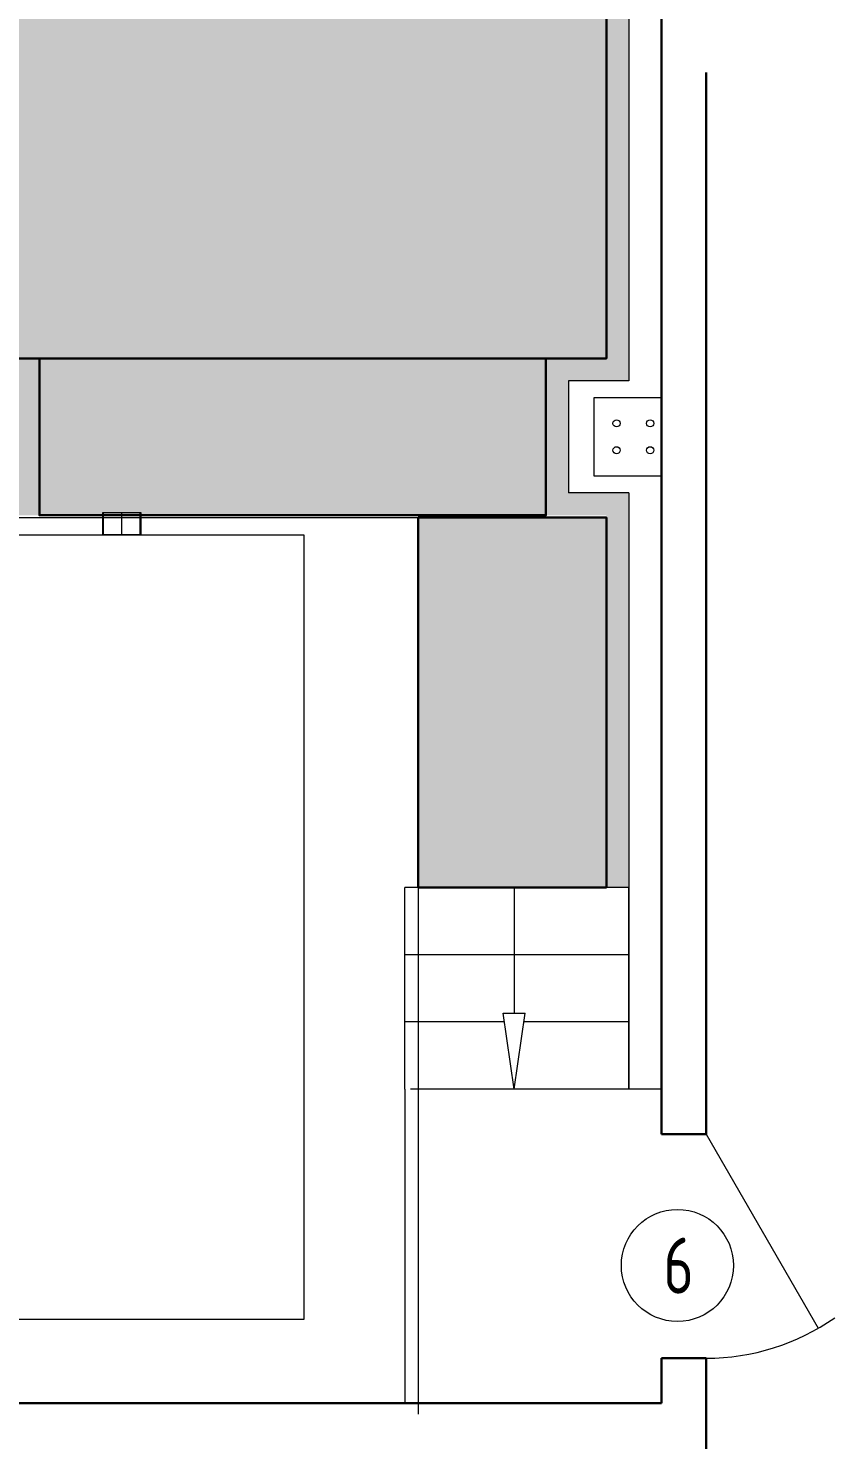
# Model space of a CAD drawing. Extents: x -965262 to 1142518, y -357520 to 71675.
# Drawn here: x -853766 to -850168, y -106463 to -100166 of the extents above; entities that cross this region are included whole.
import ezdxf

# ---------------------------------------------------------------- set-up
doc = ezdxf.new("R2010")
doc.units = 0
doc.header["$LTSCALE"] = 10
doc.layers.get('0').update_dxf_attribs({"linetype": 'CONTINUOUS', "lineweight": 30})
doc.layers.add('Оборудование', color=7, linetype='CONTINUOUS', lineweight=30)
doc.styles.get("Standard").update_dxf_attribs({"font": 'isocpeur.ttf', "height": 300})

msp = doc.modelspace()

# ---------------------------------------------------------------- hatches: boundary and pattern name
at = {"lineweight": 30, "true_color": 0xed450c}
h = msp.add_hatch(color=20, dxfattribs=at)
h.dxf.hatch_style = 1
h.paths.add_polyline_path([(-853716.2, -101638.9), (-854066.2, -101638.9), (-854066.2, -101738.9), (-853816.2, -101738.9), (-853816.2, -102238.9), (-853816.2, -102338.9), (-853716.2, -102338.9)], flags=17)
h.paths.add_polyline_path([(-853816.2, -102238.9), (-854066.2, -102238.9), (-854066.2, -102338.9), (-853816.2, -102338.9)], flags=16)
h.paths.add_polyline_path([(-854066.2, -90178.9), (-857076.2, -90178.9), (-857076.2, -92788.9), (-856976.2, -92788.9), (-856976.2, -90278.9), (-854066.2, -90278.9)])
h.paths.add_polyline_path([(-853716.2, -95638.9), (-854066.2, -95638.9), (-854066.2, -95738.9), (-853816.2, -95738.9), (-853816.2, -96238.9), (-854066.2, -96238.9), (-854066.2, -96338.9), (-853716.2, -96338.9)], flags=17)
h.paths.add_polyline_path([(-854066.2, -95638.9), (-854416.2, -95638.9), (-854416.2, -96338.9), (-854066.2, -96338.9), (-854066.2, -96238.9), (-854316.2, -96238.9), (-854316.2, -95738.9), (-854066.2, -95738.9)])
h.paths.add_polyline_path([(-851186.2, -102338.9), (-851186.2, -103998.9), (-851086.2, -103998.9), (-851086.2, -102238.9), (-851356.2, -102238.9), (-851356.2, -101738.9), (-851086.2, -101738.9), (-851086.2, -96238.9), (-851356.2, -96238.9), (-851356.2, -95738.9), (-851086.2, -95738.9), (-851086.2, -90178.9), (-854066.2, -90178.9), (-854066.2, -90278.9), (-851186.2, -90278.9), (-851186.2, -95638.9), (-851456.2, -95638.9), (-851456.2, -96338.9), (-851186.2, -96338.9), (-851186.2, -101638.9), (-851456.2, -101638.9), (-851456.2, -102338.9)])
h.paths.add_polyline_path([(-854192.1, -101638.9), (-854192.1, -101738.9), (-854066.2, -101738.9), (-854066.2, -101638.9)])
h.paths.add_polyline_path([(-854192.1, -102238.9), (-854192.1, -102338.9), (-854066.2, -102338.9), (-854066.2, -102238.9)])
at = {"lineweight": 30, "true_color": 0x1b8828}
h = msp.add_hatch(color=106, dxfattribs=at)
h.dxf.hatch_style = 1
h.paths.add_polyline_path([(-851186.2, -96338.9), (-854092.1, -96338.9), (-854092.1, -101638.9), (-851186.2, -101638.9)])
h.paths.add_polyline_path([(-851456.2, -101638.9), (-853716.2, -101638.9), (-853716.2, -102338.9), (-851456.2, -102338.9)])
h.paths.add_polyline_path([(-851186.2, -102348.9), (-852026.2, -102348.9), (-852026.2, -103998.9), (-851186.2, -103998.9)])
h.paths.add_polyline_path([(-854092.1, -99946.8), (-854416.2, -99946.8), (-856976.2, -99946.8), (-856976.2, -100169), (-854092.1, -100169)])
h.paths.add_polyline_path([(-854416.2, -96338.9), (-854416.2, -95803.6), (-854702.3, -95803.6), (-854702.3, -99946.8), (-854416.2, -99946.8)])
h.paths.add_polyline_path([(-854092.1, -96338.9), (-854416.2, -96338.9), (-854416.2, -99946.8), (-854092.1, -99946.8)])
h.paths.add_polyline_path([(-854416.2, -95638.9), (-856676.2, -95638.9), (-856676.2, -95803.6), (-854416.2, -95803.6)])
h.paths.add_polyline_path([(-851456.2, -95638.9), (-853716.2, -95638.9), (-853716.2, -96338.9), (-851456.2, -96338.9)])
h.paths.add_polyline_path([(-851359.8, -95044.8), (-853459.8, -95044.8), (-853459.8, -95638.9), (-851456.2, -95638.9), (-851359.8, -95638.9)])
h.paths.add_polyline_path([(-851186.2, -90278.9), (-851359.8, -90278.9), (-851359.8, -95638.9), (-851186.2, -95638.9)])

# ---------------------------------------------------------------- linework, layer by layer
at = {"color": 4, "extrusion": (0, 0, -1)}
for p, q in [((-850941.2, -105098.9), (-850941.2, -89753.9)), ((-850741.2, -100363.9), (-850741.2, -105098.9)), ((-850741.2, -105098.9), (-850941.2, -105098.9)), ((-850941.2, -106098.9), (-850741.2, -106098.9)), ((-850941.2, -106298.9), (-850941.2, -106098.9)), ((-850741.2, -106098.9), (-850741.2, -106698.9)), ((-857376.2, -106298.9), (-850941.2, -106298.9))]:
    msp.add_line(p, q, dxfattribs=at)
at = {"lineweight": 15}
for p, q in [((-851086.2, -96238.9), (-851086.2, -101738.9)), ((-851086.2, -101738.9), (-851356.2, -101738.9)), ((-851356.2, -101738.9, -904.3), (-851356.2, -102238.9, -861.5)), ((-851241.2, -102163.9, -1451.3), (-851241.2, -101813.9, -1451.3)), ((-851241.2, -101813.9, -1451.3), (-850941.2, -101813.9, -1451.3)), ((-850941.2, -102163.9, -1451.3), (-851241.2, -102163.9, -1451.3)), ((-851086.2, -102238.9), (-851356.2, -102238.9)), ((-851086.2, -102238.9), (-851086.2, -104898.9)), ((-851086.2, -103998.9), (-852086.2, -103998.9)), ((-851598.5, -103998.9), (-851598.5, -104559.6)), ((-851086.2, -104298.9), (-852086.2, -104298.9)), ((-851598.5, -104898.9), (-851647.5, -104559.6)), ((-851647.5, -104559.6), (-851549.5, -104559.6)), ((-851598.5, -104898.9), (-851549.5, -104559.6)), ((-851641.8, -104598.9), (-852086.2, -104598.9)), ((-851086.2, -104598.9), (-851555.2, -104598.9)), ((-852086.2, -104898.9), (-852086.2, -106298.9)), ((-850941.2, -104898.9), (-852061.2, -104898.9, 0)), ((-850741.2, -105098.9), (-850241.2, -105964.9))]:
    msp.add_line(p, q, dxfattribs=at)
at = {"lineweight": 0, "extrusion": (0, 0, -1)}
msp.add_line((-857026.2, -102348.9, -1451.3), (-852026.2, -102348.9, -1451.3), dxfattribs=at)
at = {"lineweight": 0}
msp.add_line((-852026.2, -102348.9, -1451.3), (-852026.2, -106348.9, -1451.3), dxfattribs=at)
at = {"color": 6, "lineweight": 30}
msp.add_line((-851186.2, -103898.9), (-851186.2, -103998.9), dxfattribs=at)
at = {"lineweight": 15, "ltscale": 100}
for p, q in [((-852086.2, -104898.9), (-852086.2, -103998.9)), ((-851086.2, -104898.9), (-851086.2, -103998.9))]:
    msp.add_line(p, q, dxfattribs=at)
at = {"color": 6, "lineweight": 30}
for points, elevation in [([(-854092.1, -96338.9), (-851186.2, -96338.9), (-851186.2, -101638.9), (-854092.1, -101638.9)], -2902.6), ([(-853716.2, -101638.9), (-851456.2, -101638.9), (-851456.2, -102338.9), (-853716.2, -102338.9)], -1451.3), ([(-852026.2, -102348.9), (-851186.2, -102348.9), (-851186.2, -103998.9), (-852026.2, -103998.9)], -1451.3)]:
    msp.add_lwpolyline(points, close=True, dxfattribs=dict(at, elevation=elevation))
at = {"lineweight": 15}
for centre, radius in [((-851141.2, -101928.9, -1451.3), 16), ((-850991.2, -101928.9, -1451.3), 16), ((-851141.2, -102048.9, -1451.3), 16), ((-850991.2, -102048.9, -1451.3), 16), ((-850869.8, -105685, -4711.1), 250)]:
    msp.add_circle(centre, radius, dxfattribs=at)
msp.add_arc((-850741.2, -105098.9), 1000, 270, 305, dxfattribs=at)
at = {"layer": 'Оборудование', "lineweight": 0}
for p, q in [((-853432.6, -102426.8, -2902.6), (-853432.6, -102326.8, -2902.6)), ((-853432.6, -102326.8, -2902.6), (-853264.3, -102326.8, -2902.6)), ((-853432.6, -102326.8, -2902.6), (-853264.3, -102326.8, -2902.6)), ((-853430, -102426.8, -2902.6), (-853430, -102326.8, -2902.6)), ((-853348.5, -102426.8, -2902.6), (-853348.5, -102326.8, -2902.6)), ((-853266.9, -102426.8, -2902.6), (-853266.9, -102326.8, -2902.6)), ((-853264.3, -102326.8, -2902.6), (-853264.3, -102426.8, -2902.6)), ((-854091.2, -102426.8, -2902.6), (-852536.2, -102426.8, -2902.6)), ((-853264.3, -102426.8, -2902.6), (-853432.6, -102426.8, -2902.6)), ((-852536.2, -102426.8, -2902.6), (-852536.2, -105926.8, -2902.6)), ((-852536.2, -105926.8, -2902.6), (-854091.2, -105926.8, -2902.6))]:
    msp.add_line(p, q, dxfattribs=at)

# ---------------------------------------------------------------- texts
at = {"color": 4, "lineweight": 15, "width": 0.75}
msp.add_text('6', height=250, dxfattribs=at).set_placement((-850932.3, -105810.7, -4711.1))

doc.saveas('drawing.dxf')
